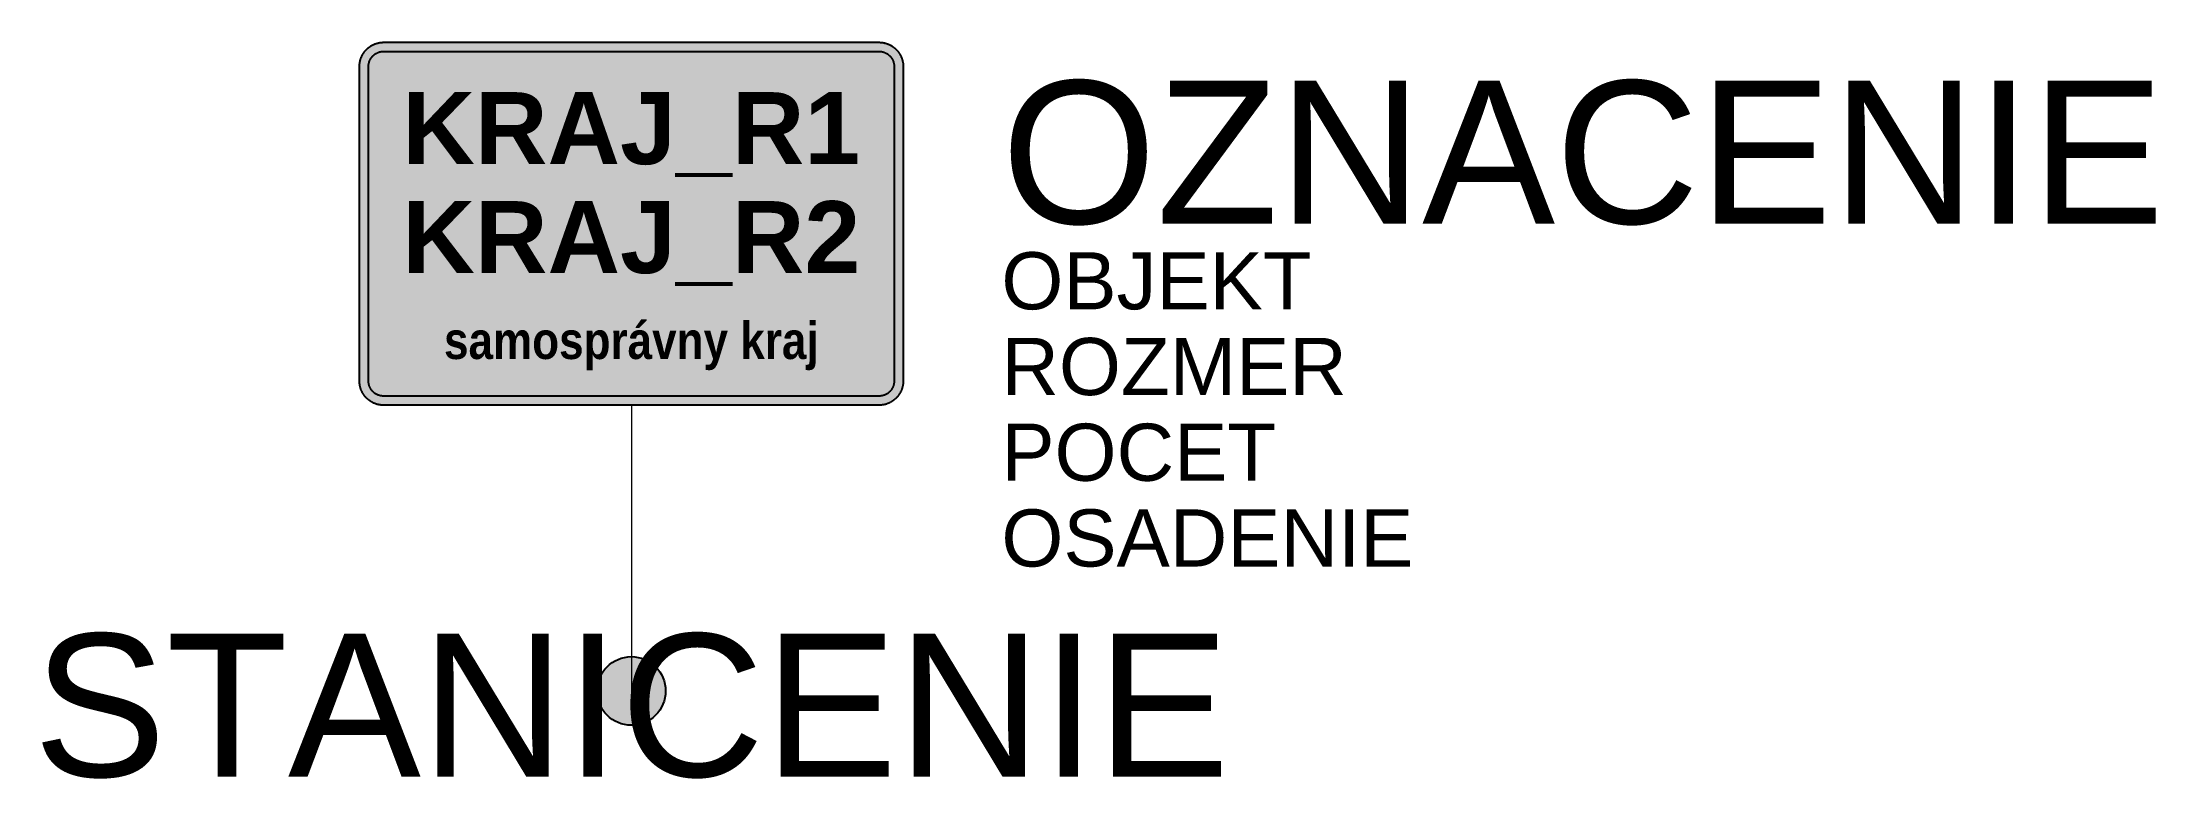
# Model space of a CAD drawing. Header units: metres. Extents: x -10.3 to 26.7, y -1.5 to 11.4.
import ezdxf
from ezdxf.enums import TextEntityAlignment as Align

# ---------------------------------------------------------------- set-up
doc = ezdxf.new("R2010")
doc.units = ezdxf.units.M
doc.layers.get('Defpoints').update_dxf_attribs({"color": 140, "lineweight": 5})
doc.styles.add('DZ', font='arialbd.ttf')
doc.styles.get("Standard").update_dxf_attribs({"font": 'arial.ttf'})

msp = doc.modelspace()

# ---------------------------------------------------------------- hatches: boundary and pattern name
at = {"true_color": 0xf1efea}
msp.add_hatch(color=7, dxfattribs=at).paths.add_polyline_path([(-4.339, 5), (-4.344, 5), (-4.35, 5), (-4.355, 5), (-4.36, 5), (-4.365, 5.001), (-4.371, 5.001), (-4.376, 5.002), (-4.381, 5.002), (-4.386, 5.003), (-4.391, 5.003), (-4.397, 5.004), (-4.402, 5.005), (-4.407, 5.005), (-4.412, 5.006), (-4.417, 5.007), (-4.422, 5.008), (-4.427, 5.009), (-4.432, 5.01), (-4.437, 5.012), (-4.442, 5.013), (-4.447, 5.014), (-4.452, 5.015), (-4.457, 5.017), (-4.462, 5.018), (-4.467, 5.02), (-4.472, 5.021), (-4.477, 5.023), (-4.482, 5.025), (-4.487, 5.027), (-4.492, 5.028), (-4.496, 5.03), (-4.501, 5.032), (-4.506, 5.034), (-4.511, 5.036), (-4.515, 5.038), (-4.52, 5.041), (-4.525, 5.043), (-4.529, 5.045), (-4.534, 5.047), (-4.539, 5.05), (-4.543, 5.052), (-4.548, 5.055), (-4.552, 5.057), (-4.556, 5.06), (-4.561, 5.063), (-4.565, 5.065), (-4.57, 5.068), (-4.574, 5.071), (-4.578, 5.074), (-4.583, 5.077), (-4.587, 5.08), (-4.591, 5.083), (-4.595, 5.086), (-4.599, 5.089), (-4.603, 5.093), (-4.607, 5.096), (-4.612, 5.099), (-4.615, 5.103), (-4.619, 5.106), (-4.623, 5.109), (-4.627, 5.113), (-4.631, 5.117), (-4.635, 5.12), (-4.638, 5.124), (-4.642, 5.128), (-4.646, 5.131), (-4.649, 5.135), (-4.653, 5.139), (-4.656, 5.143), (-4.66, 5.147), (-4.663, 5.151), (-4.667, 5.155), (-4.67, 5.159), (-4.673, 5.163), (-4.676, 5.167), (-4.679, 5.171), (-4.683, 5.176), (-4.686, 5.18), (-4.688, 5.184), (-4.691, 5.188), (-4.694, 5.193), (-4.697, 5.197), (-4.7, 5.201), (-4.702, 5.206), (-4.705, 5.21), (-4.708, 5.215), (-4.71, 5.219), (-4.713, 5.224), (-4.715, 5.229), (-4.717, 5.233), (-4.72, 5.238), (-4.722, 5.242), (-4.724, 5.247), (-4.726, 5.252), (-4.728, 5.256), (-4.73, 5.261), (-4.732, 5.266), (-4.734, 5.271), (-4.736, 5.276), (-4.738, 5.281), (-4.739, 5.285), (-4.741, 5.29), (-4.743, 5.295), (-4.744, 5.3), (-4.746, 5.305), (-4.747, 5.31), (-4.748, 5.315), (-4.75, 5.32), (-4.751, 5.325), (-4.752, 5.33), (-4.753, 5.335), (-4.754, 5.34), (-4.755, 5.345), (-4.756, 5.351), (-4.757, 5.356), (-4.758, 5.361), (-4.759, 5.366), (-4.759, 5.371), (-4.76, 5.376), (-4.76, 5.381), (-4.761, 5.387), (-4.761, 5.392), (-4.762, 5.397), (-4.762, 5.402), (-4.762, 5.408), (-4.762, 5.413), (-4.763, 5.418), (-4.763, 5.423), (-4.762, 10.927), (-4.763, 10.932), (-4.762, 10.937), (-4.762, 10.942), (-4.762, 10.948), (-4.762, 10.953), (-4.761, 10.958), (-4.761, 10.963), (-4.76, 10.968), (-4.76, 10.974), (-4.759, 10.979), (-4.759, 10.984), (-4.758, 10.989), (-4.757, 10.994), (-4.756, 10.999), (-4.755, 11.004), (-4.754, 11.01), (-4.753, 11.015), (-4.752, 11.02), (-4.751, 11.025), (-4.75, 11.03), (-4.748, 11.035), (-4.747, 11.04), (-4.746, 11.045), (-4.744, 11.05), (-4.743, 11.055), (-4.741, 11.06), (-4.739, 11.064), (-4.738, 11.069), (-4.736, 11.074), (-4.734, 11.079), (-4.732, 11.084), (-4.73, 11.089), (-4.728, 11.093), (-4.726, 11.098), (-4.724, 11.103), (-4.722, 11.108), (-4.72, 11.112), (-4.717, 11.117), (-4.715, 11.121), (-4.713, 11.126), (-4.71, 11.131), (-4.708, 11.135), (-4.705, 11.14), (-4.702, 11.144), (-4.7, 11.148), (-4.697, 11.153), (-4.694, 11.157), (-4.691, 11.161), (-4.688, 11.166), (-4.686, 11.17), (-4.683, 11.174), (-4.679, 11.178), (-4.676, 11.183), (-4.673, 11.187), (-4.67, 11.191), (-4.667, 11.195), (-4.663, 11.199), (-4.66, 11.203), (-4.656, 11.207), (-4.653, 11.211), (-4.649, 11.215), (-4.646, 11.218), (-4.642, 11.222), (-4.638, 11.226), (-4.635, 11.23), (-4.631, 11.233), (-4.627, 11.237), (-4.623, 11.24), (-4.619, 11.244), (-4.615, 11.247), (-4.612, 11.251), (-4.607, 11.254), (-4.603, 11.257), (-4.599, 11.261), (-4.595, 11.264), (-4.591, 11.267), (-4.587, 11.27), (-4.583, 11.273), (-4.578, 11.276), (-4.574, 11.279), (-4.57, 11.282), (-4.565, 11.284), (-4.561, 11.287), (-4.556, 11.29), (-4.552, 11.293), (-4.548, 11.295), (-4.543, 11.298), (-4.539, 11.3), (-4.534, 11.302), (-4.529, 11.305), (-4.525, 11.307), (-4.52, 11.309), (-4.515, 11.312), (-4.511, 11.314), (-4.506, 11.316), (-4.501, 11.318), (-4.496, 11.32), (-4.492, 11.322), (-4.487, 11.323), (-4.482, 11.325), (-4.477, 11.327), (-4.472, 11.329), (-4.467, 11.33), (-4.462, 11.332), (-4.457, 11.333), (-4.452, 11.335), (-4.447, 11.336), (-4.442, 11.337), (-4.437, 11.338), (-4.432, 11.34), (-4.427, 11.341), (-4.422, 11.342), (-4.417, 11.343), (-4.412, 11.344), (-4.407, 11.345), (-4.402, 11.345), (-4.397, 11.346), (-4.391, 11.347), (-4.386, 11.347), (-4.381, 11.348), (-4.376, 11.348), (-4.371, 11.349), (-4.365, 11.349), (-4.36, 11.349), (-4.355, 11.35), (-4.35, 11.35), (-4.344, 11.35), (-4.339, 11.35), (4.339, 11.35), (4.344, 11.35), (4.35, 11.35), (4.355, 11.35), (4.36, 11.349), (4.365, 11.349), (4.371, 11.349), (4.376, 11.348), (4.381, 11.348), (4.386, 11.347), (4.391, 11.347), (4.396, 11.346), (4.402, 11.345), (4.407, 11.345), (4.412, 11.344), (4.417, 11.343), (4.422, 11.342), (4.427, 11.341), (4.432, 11.34), (4.437, 11.338), (4.442, 11.337), (4.447, 11.336), (4.452, 11.335), (4.457, 11.333), (4.462, 11.332), (4.467, 11.33), (4.472, 11.329), (4.477, 11.327), (4.482, 11.325), (4.487, 11.323), (4.492, 11.322), (4.496, 11.32), (4.501, 11.318), (4.506, 11.316), (4.511, 11.314), (4.515, 11.312), (4.52, 11.309), (4.525, 11.307), (4.529, 11.305), (4.534, 11.302), (4.539, 11.3), (4.543, 11.298), (4.548, 11.295), (4.552, 11.293), (4.556, 11.29), (4.561, 11.287), (4.565, 11.284), (4.57, 11.282), (4.574, 11.279), (4.578, 11.276), (4.583, 11.273), (4.587, 11.27), (4.591, 11.267), (4.595, 11.264), (4.599, 11.261), (4.603, 11.257), (4.607, 11.254), (4.611, 11.251), (4.615, 11.247), (4.619, 11.244), (4.623, 11.24), (4.627, 11.237), (4.631, 11.233), (4.635, 11.23), (4.638, 11.226), (4.642, 11.222), (4.646, 11.218), (4.649, 11.215), (4.653, 11.211), (4.656, 11.207), (4.66, 11.203), (4.663, 11.199), (4.667, 11.195), (4.67, 11.191), (4.673, 11.187), (4.676, 11.183), (4.679, 11.178), (4.683, 11.174), (4.685, 11.17), (4.688, 11.166), (4.691, 11.161), (4.694, 11.157), (4.697, 11.153), (4.7, 11.148), (4.702, 11.144), (4.705, 11.14), (4.708, 11.135), (4.71, 11.131), (4.713, 11.126), (4.715, 11.121), (4.717, 11.117), (4.72, 11.112), (4.722, 11.108), (4.724, 11.103), (4.726, 11.098), (4.728, 11.093), (4.73, 11.089), (4.732, 11.084), (4.734, 11.079), (4.736, 11.074), (4.738, 11.069), (4.739, 11.064), (4.741, 11.06), (4.743, 11.055), (4.744, 11.05), (4.746, 11.045), (4.747, 11.04), (4.748, 11.035), (4.75, 11.03), (4.751, 11.025), (4.752, 11.02), (4.753, 11.015), (4.754, 11.01), (4.755, 11.004), (4.756, 10.999), (4.757, 10.994), (4.758, 10.989), (4.759, 10.984), (4.759, 10.979), (4.76, 10.974), (4.76, 10.968), (4.761, 10.963), (4.761, 10.958), (4.762, 10.953), (4.762, 10.948), (4.762, 10.942), (4.762, 10.937), (4.762, 10.932), (4.762, 10.927), (4.763, 5.423), (4.762, 5.418), (4.762, 5.413), (4.762, 5.408), (4.762, 5.402), (4.762, 5.397), (4.761, 5.392), (4.761, 5.387), (4.76, 5.381), (4.76, 5.376), (4.759, 5.371), (4.759, 5.366), (4.758, 5.361), (4.757, 5.356), (4.756, 5.351), (4.755, 5.345), (4.754, 5.34), (4.753, 5.335), (4.752, 5.33), (4.751, 5.325), (4.75, 5.32), (4.748, 5.315), (4.747, 5.31), (4.746, 5.305), (4.744, 5.3), (4.743, 5.295), (4.741, 5.29), (4.739, 5.285), (4.738, 5.281), (4.736, 5.276), (4.734, 5.271), (4.732, 5.266), (4.73, 5.261), (4.728, 5.256), (4.726, 5.252), (4.724, 5.247), (4.722, 5.242), (4.72, 5.238), (4.717, 5.233), (4.715, 5.229), (4.713, 5.224), (4.71, 5.219), (4.708, 5.215), (4.705, 5.21), (4.702, 5.206), (4.7, 5.201), (4.697, 5.197), (4.694, 5.193), (4.691, 5.188), (4.688, 5.184), (4.685, 5.18), (4.683, 5.176), (4.679, 5.171), (4.676, 5.167), (4.673, 5.163), (4.67, 5.159), (4.667, 5.155), (4.663, 5.151), (4.66, 5.147), (4.656, 5.143), (4.653, 5.139), (4.649, 5.135), (4.646, 5.131), (4.642, 5.128), (4.638, 5.124), (4.635, 5.12), (4.631, 5.117), (4.627, 5.113), (4.623, 5.109), (4.619, 5.106), (4.615, 5.103), (4.611, 5.099), (4.607, 5.096), (4.603, 5.093), (4.599, 5.089), (4.595, 5.086), (4.591, 5.083), (4.587, 5.08), (4.583, 5.077), (4.578, 5.074), (4.574, 5.071), (4.57, 5.068), (4.565, 5.065), (4.561, 5.063), (4.556, 5.06), (4.552, 5.057), (4.548, 5.055), (4.543, 5.052), (4.539, 5.05), (4.534, 5.047), (4.529, 5.045), (4.525, 5.043), (4.52, 5.041), (4.515, 5.038), (4.511, 5.036), (4.506, 5.034), (4.501, 5.032), (4.496, 5.03), (4.492, 5.028), (4.487, 5.027), (4.482, 5.025), (4.477, 5.023), (4.472, 5.021), (4.467, 5.02), (4.462, 5.018), (4.457, 5.017), (4.452, 5.015), (4.447, 5.014), (4.442, 5.013), (4.437, 5.012), (4.432, 5.01), (4.427, 5.009), (4.422, 5.008), (4.417, 5.007), (4.412, 5.006), (4.407, 5.005), (4.402, 5.005), (4.396, 5.004), (4.391, 5.003), (4.386, 5.003), (4.381, 5.002), (4.376, 5.002), (4.371, 5.001), (4.365, 5.001), (4.36, 5), (4.355, 5), (4.35, 5), (4.344, 5), (4.339, 5)])
at = {"true_color": 0x9b9b9b}
msp.add_hatch(color=253, dxfattribs=at).paths.add_polyline_path([(-4.339, 5.159), (-4.346, 5.159), (-4.353, 5.159), (-4.36, 5.159), (-4.366, 5.16), (-4.373, 5.161), (-4.379, 5.162), (-4.386, 5.163), (-4.393, 5.164), (-4.399, 5.166), (-4.405, 5.167), (-4.412, 5.169), (-4.418, 5.171), (-4.424, 5.173), (-4.43, 5.175), (-4.436, 5.177), (-4.442, 5.18), (-4.448, 5.182), (-4.454, 5.185), (-4.46, 5.188), (-4.465, 5.191), (-4.471, 5.194), (-4.476, 5.197), (-4.482, 5.2), (-4.487, 5.204), (-4.492, 5.207), (-4.498, 5.211), (-4.503, 5.215), (-4.507, 5.219), (-4.512, 5.223), (-4.517, 5.227), (-4.522, 5.232), (-4.526, 5.236), (-4.531, 5.241), (-4.535, 5.245), (-4.539, 5.25), (-4.543, 5.255), (-4.547, 5.26), (-4.551, 5.265), (-4.555, 5.27), (-4.559, 5.275), (-4.562, 5.281), (-4.565, 5.286), (-4.569, 5.292), (-4.572, 5.297), (-4.575, 5.303), (-4.578, 5.309), (-4.58, 5.314), (-4.583, 5.32), (-4.585, 5.326), (-4.588, 5.332), (-4.59, 5.338), (-4.592, 5.345), (-4.594, 5.351), (-4.595, 5.357), (-4.597, 5.364), (-4.598, 5.37), (-4.6, 5.376), (-4.601, 5.383), (-4.602, 5.39), (-4.602, 5.396), (-4.603, 5.403), (-4.603, 5.41), (-4.604, 5.417), (-4.604, 5.423), (-4.604, 10.927), (-4.604, 10.933), (-4.603, 10.94), (-4.603, 10.947), (-4.602, 10.954), (-4.602, 10.96), (-4.601, 10.967), (-4.6, 10.973), (-4.598, 10.98), (-4.597, 10.986), (-4.595, 10.993), (-4.594, 10.999), (-4.592, 11.005), (-4.59, 11.011), (-4.588, 11.018), (-4.585, 11.024), (-4.583, 11.03), (-4.58, 11.035), (-4.578, 11.041), (-4.575, 11.047), (-4.572, 11.053), (-4.569, 11.058), (-4.565, 11.064), (-4.562, 11.069), (-4.559, 11.075), (-4.555, 11.08), (-4.551, 11.085), (-4.547, 11.09), (-4.543, 11.095), (-4.539, 11.1), (-4.535, 11.105), (-4.531, 11.109), (-4.526, 11.114), (-4.522, 11.118), (-4.517, 11.122), (-4.512, 11.127), (-4.507, 11.131), (-4.503, 11.135), (-4.498, 11.139), (-4.492, 11.142), (-4.487, 11.146), (-4.482, 11.149), (-4.476, 11.153), (-4.471, 11.156), (-4.465, 11.159), (-4.46, 11.162), (-4.454, 11.165), (-4.448, 11.168), (-4.442, 11.17), (-4.436, 11.173), (-4.43, 11.175), (-4.424, 11.177), (-4.418, 11.179), (-4.412, 11.181), (-4.405, 11.183), (-4.399, 11.184), (-4.393, 11.186), (-4.386, 11.187), (-4.379, 11.188), (-4.373, 11.189), (-4.366, 11.19), (-4.36, 11.19), (-4.353, 11.191), (-4.346, 11.191), (-4.339, 11.191), (4.339, 11.191), (4.346, 11.191), (4.353, 11.191), (4.36, 11.19), (4.366, 11.19), (4.373, 11.189), (4.379, 11.188), (4.386, 11.187), (4.392, 11.186), (4.399, 11.184), (4.405, 11.183), (4.412, 11.181), (4.418, 11.179), (4.424, 11.177), (4.43, 11.175), (4.436, 11.173), (4.442, 11.17), (4.448, 11.168), (4.454, 11.165), (4.46, 11.162), (4.465, 11.159), (4.471, 11.156), (4.476, 11.153), (4.482, 11.149), (4.487, 11.146), (4.492, 11.142), (4.497, 11.139), (4.502, 11.135), (4.507, 11.131), (4.512, 11.127), (4.517, 11.122), (4.522, 11.118), (4.526, 11.114), (4.531, 11.109), (4.535, 11.105), (4.539, 11.1), (4.543, 11.095), (4.547, 11.09), (4.551, 11.085), (4.555, 11.08), (4.559, 11.075), (4.562, 11.069), (4.565, 11.064), (4.569, 11.058), (4.572, 11.053), (4.575, 11.047), (4.578, 11.041), (4.58, 11.035), (4.583, 11.03), (4.585, 11.024), (4.588, 11.018), (4.59, 11.011), (4.592, 11.005), (4.594, 10.999), (4.595, 10.993), (4.597, 10.986), (4.598, 10.98), (4.6, 10.973), (4.601, 10.967), (4.602, 10.96), (4.602, 10.954), (4.603, 10.947), (4.603, 10.94), (4.604, 10.933), (4.604, 10.927), (4.604, 5.423), (4.604, 5.417), (4.603, 5.41), (4.603, 5.403), (4.602, 5.396), (4.602, 5.39), (4.601, 5.383), (4.6, 5.376), (4.598, 5.37), (4.597, 5.364), (4.595, 5.357), (4.594, 5.351), (4.592, 5.345), (4.59, 5.338), (4.588, 5.332), (4.585, 5.326), (4.583, 5.32), (4.58, 5.314), (4.578, 5.309), (4.575, 5.303), (4.572, 5.297), (4.569, 5.292), (4.565, 5.286), (4.562, 5.281), (4.559, 5.275), (4.555, 5.27), (4.551, 5.265), (4.547, 5.26), (4.543, 5.255), (4.539, 5.25), (4.535, 5.245), (4.531, 5.241), (4.526, 5.236), (4.522, 5.232), (4.517, 5.227), (4.512, 5.223), (4.507, 5.219), (4.502, 5.215), (4.497, 5.211), (4.492, 5.207), (4.487, 5.204), (4.482, 5.2), (4.476, 5.197), (4.471, 5.194), (4.465, 5.191), (4.46, 5.188), (4.454, 5.185), (4.448, 5.182), (4.442, 5.18), (4.436, 5.177), (4.43, 5.175), (4.424, 5.173), (4.418, 5.171), (4.412, 5.169), (4.405, 5.167), (4.399, 5.166), (4.392, 5.164), (4.386, 5.163), (4.379, 5.162), (4.373, 5.161), (4.366, 5.16), (4.36, 5.159), (4.353, 5.159), (4.346, 5.159), (4.339, 5.159)])
h = msp.add_hatch(color=0)
h.dxf.hatch_style = 1
h.paths.add_polyline_path([(0.6, 0, 1), (-0.6, 0, 1)])

# ---------------------------------------------------------------- linework, layer by layer
at = {"lineweight": 9}
msp.add_line((0, 5), (0, 2.5), dxfattribs=at)
at = {"color": 0, "lineweight": 9}
msp.add_line((0, 2.5), (0, 0), dxfattribs=at)
at = {"color": 7, "true_color": 0xf1efea}
msp.add_lwpolyline([(-4.339, 5), (-4.344, 5), (-4.35, 5), (-4.355, 5), (-4.36, 5), (-4.365, 5.001), (-4.371, 5.001), (-4.376, 5.002), (-4.381, 5.002), (-4.386, 5.003), (-4.391, 5.003), (-4.397, 5.004), (-4.402, 5.005), (-4.407, 5.005), (-4.412, 5.006), (-4.417, 5.007), (-4.422, 5.008), (-4.427, 5.009), (-4.432, 5.01), (-4.437, 5.012), (-4.442, 5.013), (-4.447, 5.014), (-4.452, 5.015), (-4.457, 5.017), (-4.462, 5.018), (-4.467, 5.02), (-4.472, 5.021), (-4.477, 5.023), (-4.482, 5.025), (-4.487, 5.027), (-4.492, 5.028), (-4.496, 5.03), (-4.501, 5.032), (-4.506, 5.034), (-4.511, 5.036), (-4.515, 5.038), (-4.52, 5.041), (-4.525, 5.043), (-4.529, 5.045), (-4.534, 5.047), (-4.539, 5.05), (-4.543, 5.052), (-4.548, 5.055), (-4.552, 5.057), (-4.556, 5.06), (-4.561, 5.063), (-4.565, 5.065), (-4.57, 5.068), (-4.574, 5.071), (-4.578, 5.074), (-4.583, 5.077), (-4.587, 5.08), (-4.591, 5.083), (-4.595, 5.086), (-4.599, 5.089), (-4.603, 5.093), (-4.607, 5.096), (-4.612, 5.099), (-4.615, 5.103), (-4.619, 5.106), (-4.623, 5.109), (-4.627, 5.113), (-4.631, 5.117), (-4.635, 5.12), (-4.638, 5.124), (-4.642, 5.128), (-4.646, 5.131), (-4.649, 5.135), (-4.653, 5.139), (-4.656, 5.143), (-4.66, 5.147), (-4.663, 5.151), (-4.667, 5.155), (-4.67, 5.159), (-4.673, 5.163), (-4.676, 5.167), (-4.679, 5.171), (-4.683, 5.176), (-4.686, 5.18), (-4.688, 5.184), (-4.691, 5.188), (-4.694, 5.193), (-4.697, 5.197), (-4.7, 5.201), (-4.702, 5.206), (-4.705, 5.21), (-4.708, 5.215), (-4.71, 5.219), (-4.713, 5.224), (-4.715, 5.229), (-4.717, 5.233), (-4.72, 5.238), (-4.722, 5.242), (-4.724, 5.247), (-4.726, 5.252), (-4.728, 5.256), (-4.73, 5.261), (-4.732, 5.266), (-4.734, 5.271), (-4.736, 5.276), (-4.738, 5.281), (-4.739, 5.285), (-4.741, 5.29), (-4.743, 5.295), (-4.744, 5.3), (-4.746, 5.305), (-4.747, 5.31), (-4.748, 5.315), (-4.75, 5.32), (-4.751, 5.325), (-4.752, 5.33), (-4.753, 5.335), (-4.754, 5.34), (-4.755, 5.345), (-4.756, 5.351), (-4.757, 5.356), (-4.758, 5.361), (-4.759, 5.366), (-4.759, 5.371), (-4.76, 5.376), (-4.76, 5.381), (-4.761, 5.387), (-4.761, 5.392), (-4.762, 5.397), (-4.762, 5.402), (-4.762, 5.408), (-4.762, 5.413), (-4.763, 5.418), (-4.763, 5.423), (-4.762, 10.927), (-4.763, 10.932), (-4.762, 10.937), (-4.762, 10.942), (-4.762, 10.948), (-4.762, 10.953), (-4.761, 10.958), (-4.761, 10.963), (-4.76, 10.968), (-4.76, 10.974), (-4.759, 10.979), (-4.759, 10.984), (-4.758, 10.989), (-4.757, 10.994), (-4.756, 10.999), (-4.755, 11.004), (-4.754, 11.01), (-4.753, 11.015), (-4.752, 11.02), (-4.751, 11.025), (-4.75, 11.03), (-4.748, 11.035), (-4.747, 11.04), (-4.746, 11.045), (-4.744, 11.05), (-4.743, 11.055), (-4.741, 11.06), (-4.739, 11.064), (-4.738, 11.069), (-4.736, 11.074), (-4.734, 11.079), (-4.732, 11.084), (-4.73, 11.089), (-4.728, 11.093), (-4.726, 11.098), (-4.724, 11.103), (-4.722, 11.108), (-4.72, 11.112), (-4.717, 11.117), (-4.715, 11.121), (-4.713, 11.126), (-4.71, 11.131), (-4.708, 11.135), (-4.705, 11.14), (-4.702, 11.144), (-4.7, 11.148), (-4.697, 11.153), (-4.694, 11.157), (-4.691, 11.161), (-4.688, 11.166), (-4.686, 11.17), (-4.683, 11.174), (-4.679, 11.178), (-4.676, 11.183), (-4.673, 11.187), (-4.67, 11.191), (-4.667, 11.195), (-4.663, 11.199), (-4.66, 11.203), (-4.656, 11.207), (-4.653, 11.211), (-4.649, 11.215), (-4.646, 11.218), (-4.642, 11.222), (-4.638, 11.226), (-4.635, 11.23), (-4.631, 11.233), (-4.627, 11.237), (-4.623, 11.24), (-4.619, 11.244), (-4.615, 11.247), (-4.612, 11.251), (-4.607, 11.254), (-4.603, 11.257), (-4.599, 11.261), (-4.595, 11.264), (-4.591, 11.267), (-4.587, 11.27), (-4.583, 11.273), (-4.578, 11.276), (-4.574, 11.279), (-4.57, 11.282), (-4.565, 11.284), (-4.561, 11.287), (-4.556, 11.29), (-4.552, 11.293), (-4.548, 11.295), (-4.543, 11.298), (-4.539, 11.3), (-4.534, 11.302), (-4.529, 11.305), (-4.525, 11.307), (-4.52, 11.309), (-4.515, 11.312), (-4.511, 11.314), (-4.506, 11.316), (-4.501, 11.318), (-4.496, 11.32), (-4.492, 11.322), (-4.487, 11.323), (-4.482, 11.325), (-4.477, 11.327), (-4.472, 11.329), (-4.467, 11.33), (-4.462, 11.332), (-4.457, 11.333), (-4.452, 11.335), (-4.447, 11.336), (-4.442, 11.337), (-4.437, 11.338), (-4.432, 11.34), (-4.427, 11.341), (-4.422, 11.342), (-4.417, 11.343), (-4.412, 11.344), (-4.407, 11.345), (-4.402, 11.345), (-4.397, 11.346), (-4.391, 11.347), (-4.386, 11.347), (-4.381, 11.348), (-4.376, 11.348), (-4.371, 11.349), (-4.365, 11.349), (-4.36, 11.349), (-4.355, 11.35), (-4.35, 11.35), (-4.344, 11.35), (-4.339, 11.35), (4.339, 11.35), (4.344, 11.35), (4.35, 11.35), (4.355, 11.35), (4.36, 11.349), (4.365, 11.349), (4.371, 11.349), (4.376, 11.348), (4.381, 11.348), (4.386, 11.347), (4.391, 11.347), (4.396, 11.346), (4.402, 11.345), (4.407, 11.345), (4.412, 11.344), (4.417, 11.343), (4.422, 11.342), (4.427, 11.341), (4.432, 11.34), (4.437, 11.338), (4.442, 11.337), (4.447, 11.336), (4.452, 11.335), (4.457, 11.333), (4.462, 11.332), (4.467, 11.33), (4.472, 11.329), (4.477, 11.327), (4.482, 11.325), (4.487, 11.323), (4.492, 11.322), (4.496, 11.32), (4.501, 11.318), (4.506, 11.316), (4.511, 11.314), (4.515, 11.312), (4.52, 11.309), (4.525, 11.307), (4.529, 11.305), (4.534, 11.302), (4.539, 11.3), (4.543, 11.298), (4.548, 11.295), (4.552, 11.293), (4.556, 11.29), (4.561, 11.287), (4.565, 11.284), (4.57, 11.282), (4.574, 11.279), (4.578, 11.276), (4.583, 11.273), (4.587, 11.27), (4.591, 11.267), (4.595, 11.264), (4.599, 11.261), (4.603, 11.257), (4.607, 11.254), (4.611, 11.251), (4.615, 11.247), (4.619, 11.244), (4.623, 11.24), (4.627, 11.237), (4.631, 11.233), (4.635, 11.23), (4.638, 11.226), (4.642, 11.222), (4.646, 11.218), (4.649, 11.215), (4.653, 11.211), (4.656, 11.207), (4.66, 11.203), (4.663, 11.199), (4.667, 11.195), (4.67, 11.191), (4.673, 11.187), (4.676, 11.183), (4.679, 11.178), (4.683, 11.174), (4.685, 11.17), (4.688, 11.166), (4.691, 11.161), (4.694, 11.157), (4.697, 11.153), (4.7, 11.148), (4.702, 11.144), (4.705, 11.14), (4.708, 11.135), (4.71, 11.131), (4.713, 11.126), (4.715, 11.121), (4.717, 11.117), (4.72, 11.112), (4.722, 11.108), (4.724, 11.103), (4.726, 11.098), (4.728, 11.093), (4.73, 11.089), (4.732, 11.084), (4.734, 11.079), (4.736, 11.074), (4.738, 11.069), (4.739, 11.064), (4.741, 11.06), (4.743, 11.055), (4.744, 11.05), (4.746, 11.045), (4.747, 11.04), (4.748, 11.035), (4.75, 11.03), (4.751, 11.025), (4.752, 11.02), (4.753, 11.015), (4.754, 11.01), (4.755, 11.004), (4.756, 10.999), (4.757, 10.994), (4.758, 10.989), (4.759, 10.984), (4.759, 10.979), (4.76, 10.974), (4.76, 10.968), (4.761, 10.963), (4.761, 10.958), (4.762, 10.953), (4.762, 10.948), (4.762, 10.942), (4.762, 10.937), (4.762, 10.932), (4.762, 10.927), (4.763, 5.423), (4.762, 5.418), (4.762, 5.413), (4.762, 5.408), (4.762, 5.402), (4.762, 5.397), (4.761, 5.392), (4.761, 5.387), (4.76, 5.381), (4.76, 5.376), (4.759, 5.371), (4.759, 5.366), (4.758, 5.361), (4.757, 5.356), (4.756, 5.351), (4.755, 5.345), (4.754, 5.34), (4.753, 5.335), (4.752, 5.33), (4.751, 5.325), (4.75, 5.32), (4.748, 5.315), (4.747, 5.31), (4.746, 5.305), (4.744, 5.3), (4.743, 5.295), (4.741, 5.29), (4.739, 5.285), (4.738, 5.281), (4.736, 5.276), (4.734, 5.271), (4.732, 5.266), (4.73, 5.261), (4.728, 5.256), (4.726, 5.252), (4.724, 5.247), (4.722, 5.242), (4.72, 5.238), (4.717, 5.233), (4.715, 5.229), (4.713, 5.224), (4.71, 5.219), (4.708, 5.215), (4.705, 5.21), (4.702, 5.206), (4.7, 5.201), (4.697, 5.197), (4.694, 5.193), (4.691, 5.188), (4.688, 5.184), (4.685, 5.18), (4.683, 5.176), (4.679, 5.171), (4.676, 5.167), (4.673, 5.163), (4.67, 5.159), (4.667, 5.155), (4.663, 5.151), (4.66, 5.147), (4.656, 5.143), (4.653, 5.139), (4.649, 5.135), (4.646, 5.131), (4.642, 5.128), (4.638, 5.124), (4.635, 5.12), (4.631, 5.117), (4.627, 5.113), (4.623, 5.109), (4.619, 5.106), (4.615, 5.103), (4.611, 5.099), (4.607, 5.096), (4.603, 5.093), (4.599, 5.089), (4.595, 5.086), (4.591, 5.083), (4.587, 5.08), (4.583, 5.077), (4.578, 5.074), (4.574, 5.071), (4.57, 5.068), (4.565, 5.065), (4.561, 5.063), (4.556, 5.06), (4.552, 5.057), (4.548, 5.055), (4.543, 5.052), (4.539, 5.05), (4.534, 5.047), (4.529, 5.045), (4.525, 5.043), (4.52, 5.041), (4.515, 5.038), (4.511, 5.036), (4.506, 5.034), (4.501, 5.032), (4.496, 5.03), (4.492, 5.028), (4.487, 5.027), (4.482, 5.025), (4.477, 5.023), (4.472, 5.021), (4.467, 5.02), (4.462, 5.018), (4.457, 5.017), (4.452, 5.015), (4.447, 5.014), (4.442, 5.013), (4.437, 5.012), (4.432, 5.01), (4.427, 5.009), (4.422, 5.008), (4.417, 5.007), (4.412, 5.006), (4.407, 5.005), (4.402, 5.005), (4.396, 5.004), (4.391, 5.003), (4.386, 5.003), (4.381, 5.002), (4.376, 5.002), (4.371, 5.001), (4.365, 5.001), (4.36, 5), (4.355, 5), (4.35, 5), (4.344, 5), (4.339, 5), (-4.339, 5)], dxfattribs=at)
at = {"color": 253, "true_color": 0x9b9b9b}
msp.add_lwpolyline([(-4.339, 5.159), (-4.346, 5.159), (-4.353, 5.159), (-4.36, 5.159), (-4.366, 5.16), (-4.373, 5.161), (-4.379, 5.162), (-4.386, 5.163), (-4.393, 5.164), (-4.399, 5.166), (-4.405, 5.167), (-4.412, 5.169), (-4.418, 5.171), (-4.424, 5.173), (-4.43, 5.175), (-4.436, 5.177), (-4.442, 5.18), (-4.448, 5.182), (-4.454, 5.185), (-4.46, 5.188), (-4.465, 5.191), (-4.471, 5.194), (-4.476, 5.197), (-4.482, 5.2), (-4.487, 5.204), (-4.492, 5.207), (-4.498, 5.211), (-4.503, 5.215), (-4.507, 5.219), (-4.512, 5.223), (-4.517, 5.227), (-4.522, 5.232), (-4.526, 5.236), (-4.531, 5.241), (-4.535, 5.245), (-4.539, 5.25), (-4.543, 5.255), (-4.547, 5.26), (-4.551, 5.265), (-4.555, 5.27), (-4.559, 5.275), (-4.562, 5.281), (-4.565, 5.286), (-4.569, 5.292), (-4.572, 5.297), (-4.575, 5.303), (-4.578, 5.309), (-4.58, 5.314), (-4.583, 5.32), (-4.585, 5.326), (-4.588, 5.332), (-4.59, 5.338), (-4.592, 5.345), (-4.594, 5.351), (-4.595, 5.357), (-4.597, 5.364), (-4.598, 5.37), (-4.6, 5.376), (-4.601, 5.383), (-4.602, 5.39), (-4.602, 5.396), (-4.603, 5.403), (-4.603, 5.41), (-4.604, 5.417), (-4.604, 5.423), (-4.604, 10.927), (-4.604, 10.933), (-4.603, 10.94), (-4.603, 10.947), (-4.602, 10.954), (-4.602, 10.96), (-4.601, 10.967), (-4.6, 10.973), (-4.598, 10.98), (-4.597, 10.986), (-4.595, 10.993), (-4.594, 10.999), (-4.592, 11.005), (-4.59, 11.011), (-4.588, 11.018), (-4.585, 11.024), (-4.583, 11.03), (-4.58, 11.035), (-4.578, 11.041), (-4.575, 11.047), (-4.572, 11.053), (-4.569, 11.058), (-4.565, 11.064), (-4.562, 11.069), (-4.559, 11.075), (-4.555, 11.08), (-4.551, 11.085), (-4.547, 11.09), (-4.543, 11.095), (-4.539, 11.1), (-4.535, 11.105), (-4.531, 11.109), (-4.526, 11.114), (-4.522, 11.118), (-4.517, 11.122), (-4.512, 11.127), (-4.507, 11.131), (-4.503, 11.135), (-4.498, 11.139), (-4.492, 11.142), (-4.487, 11.146), (-4.482, 11.149), (-4.476, 11.153), (-4.471, 11.156), (-4.465, 11.159), (-4.46, 11.162), (-4.454, 11.165), (-4.448, 11.168), (-4.442, 11.17), (-4.436, 11.173), (-4.43, 11.175), (-4.424, 11.177), (-4.418, 11.179), (-4.412, 11.181), (-4.405, 11.183), (-4.399, 11.184), (-4.393, 11.186), (-4.386, 11.187), (-4.379, 11.188), (-4.373, 11.189), (-4.366, 11.19), (-4.36, 11.19), (-4.353, 11.191), (-4.346, 11.191), (-4.339, 11.191), (4.339, 11.191), (4.346, 11.191), (4.353, 11.191), (4.36, 11.19), (4.366, 11.19), (4.373, 11.189), (4.379, 11.188), (4.386, 11.187), (4.392, 11.186), (4.399, 11.184), (4.405, 11.183), (4.412, 11.181), (4.418, 11.179), (4.424, 11.177), (4.43, 11.175), (4.436, 11.173), (4.442, 11.17), (4.448, 11.168), (4.454, 11.165), (4.46, 11.162), (4.465, 11.159), (4.471, 11.156), (4.476, 11.153), (4.482, 11.149), (4.487, 11.146), (4.492, 11.142), (4.497, 11.139), (4.502, 11.135), (4.507, 11.131), (4.512, 11.127), (4.517, 11.122), (4.522, 11.118), (4.526, 11.114), (4.531, 11.109), (4.535, 11.105), (4.539, 11.1), (4.543, 11.095), (4.547, 11.09), (4.551, 11.085), (4.555, 11.08), (4.559, 11.075), (4.562, 11.069), (4.565, 11.064), (4.569, 11.058), (4.572, 11.053), (4.575, 11.047), (4.578, 11.041), (4.58, 11.035), (4.583, 11.03), (4.585, 11.024), (4.588, 11.018), (4.59, 11.011), (4.592, 11.005), (4.594, 10.999), (4.595, 10.993), (4.597, 10.986), (4.598, 10.98), (4.6, 10.973), (4.601, 10.967), (4.602, 10.96), (4.602, 10.954), (4.603, 10.947), (4.603, 10.94), (4.604, 10.933), (4.604, 10.927), (4.604, 5.423), (4.604, 5.417), (4.603, 5.41), (4.603, 5.403), (4.602, 5.396), (4.602, 5.39), (4.601, 5.383), (4.6, 5.376), (4.598, 5.37), (4.597, 5.364), (4.595, 5.357), (4.594, 5.351), (4.592, 5.345), (4.59, 5.338), (4.588, 5.332), (4.585, 5.326), (4.583, 5.32), (4.58, 5.314), (4.578, 5.309), (4.575, 5.303), (4.572, 5.297), (4.569, 5.292), (4.565, 5.286), (4.562, 5.281), (4.559, 5.275), (4.555, 5.27), (4.551, 5.265), (4.547, 5.26), (4.543, 5.255), (4.539, 5.25), (4.535, 5.245), (4.531, 5.241), (4.526, 5.236), (4.522, 5.232), (4.517, 5.227), (4.512, 5.223), (4.507, 5.219), (4.502, 5.215), (4.497, 5.211), (4.492, 5.207), (4.487, 5.204), (4.482, 5.2), (4.476, 5.197), (4.471, 5.194), (4.465, 5.191), (4.46, 5.188), (4.454, 5.185), (4.448, 5.182), (4.442, 5.18), (4.436, 5.177), (4.43, 5.175), (4.424, 5.173), (4.418, 5.171), (4.412, 5.169), (4.405, 5.167), (4.399, 5.166), (4.392, 5.164), (4.386, 5.163), (4.379, 5.162), (4.373, 5.161), (4.366, 5.16), (4.36, 5.159), (4.353, 5.159), (4.346, 5.159), (4.339, 5.159), (-4.339, 5.159)], dxfattribs=at)
at = {"color": 0}
msp.add_circle((0, 0), 0.6, dxfattribs=at)

# ---------------------------------------------------------------- texts
at = {"color": 7, "true_color": 0xf1efea, "style": 'DZ', "width": 0.85}
msp.add_text('samosprávny kraj', height=0.65, dxfattribs=at).set_placement((0, 5.613), align=Align.BOTTOM_CENTER)
at = {"color": 7, "true_color": 0xf1efea, "style": 'DZ'}
for tag, text, p in [('KRAJ_R1', 'Bánsko-', (0, 8.84)), ('KRAJ_R2', 'bystrický', (0, 6.933))]:
    msp.add_attdef(tag, text=text, height=1.26, rotation=0.0001, dxfattribs=at).set_placement(p, align=Align.BOTTOM_CENTER)
msp.add_attdef('OZNACENIE', (6.482, 8.177), '340-51', height=2.5)
msp.add_attdef('STANICENIE', text='', height=2.5).set_placement((0, 1), align=Align.TOP_CENTER)
at = {"layer": 'Defpoints'}
for tag, p, s in [('OBJEKT', (6.482, 6.677), 'Jestvujúci'), ('ROZMER', (6.482, 5.177), '600x900'), ('POCET', (6.482, 3.677), ''), ('OSADENIE', (6.482, 2.177), '')]:
    msp.add_attdef(tag, p, s, height=1, dxfattribs=at)

doc.saveas('drawing.dxf')
